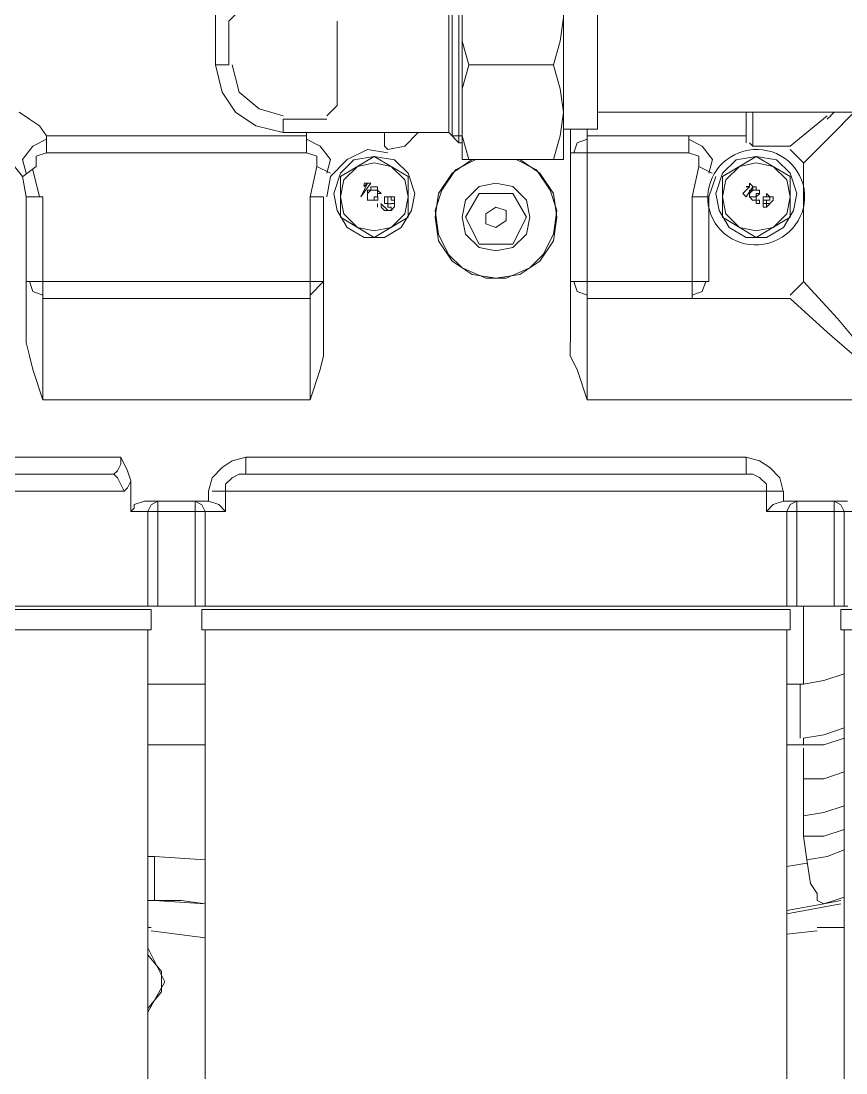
# Model space of a CAD drawing. Header units: inches. Extents: x 23291 to 181956, y 9161 to 51408.
# Drawn here: x 114311 to 114481.5, y 36745.5 to 36962.7 of the extents above; entities that cross this region are included whole.
import ezdxf

# ---------------------------------------------------------------- set-up
doc = ezdxf.new("R2010")
doc.units = ezdxf.units.IN
doc.header["$MEASUREMENT"] = 0
doc.layers.add('1', color=3, linetype='Continuous')
doc.layers.add('Dim', color=6, linetype='Continuous', lineweight=13)

# ---------------------------------------------------------------- blocks, each defined once
blk = doc.blocks.new('5')
at = {"layer": '1', "lineweight": 9}
for p, q in [((226.477, -21.76312), (226.477, -21.79931)), ((226.49605, -21.79931), (226.49605, -21.76312)), ((226.43063, -21.78154), (226.43063, -21.7644)), ((226.43063, -21.7644), (226.43063, -21.78154)), ((226.47636, -21.76629), (226.47636, -21.79614)), ((226.47446, -21.79422), (226.47446, -21.76819)), ((226.47509, -21.79487), (226.47509, -21.76818)), ((226.5024, -21.79361), (226.5024, -21.76945)), ((226.43317, -21.7733), (226.43508, -21.77138)), ((226.43318, -21.7733), (226.43318, -21.78154)), ((226.45349, -21.77329), (226.45349, -21.78915)), ((226.477, -21.77264), (226.477, -21.77709)), ((226.49541, -21.77709), (226.49606, -21.77264)), ((226.477, -21.77709), (226.47827, -21.78154)), ((226.49414, -21.78154), (226.49541, -21.77709)), ((226.43318, -21.78154), (226.43063, -21.78154)), ((226.4319, -21.78662), (226.43063, -21.78154)), ((226.43382, -21.78154), (226.43509, -21.78662)), ((226.477, -21.78599), (226.47827, -21.78155)), ((226.47827, -21.78154), (226.49414, -21.78154)), ((226.4954, -21.78599), (226.49413, -21.78155)), ((226.43444, -21.79041), (226.4319, -21.78662)), ((226.43509, -21.78662), (226.43888, -21.7898)), ((226.477, -21.79042), (226.477, -21.78599)), ((226.49605, -21.79042), (226.4954, -21.78599)), ((226.45159, -21.79106), (226.45349, -21.78916)), ((226.3938, -21.79042), (226.3957, -21.79169)), ((226.43826, -21.79296), (226.43444, -21.79041)), ((226.43888, -21.7898), (226.44334, -21.79107)), ((226.477, -21.79487), (226.477, -21.79042)), ((226.49541, -21.79487), (226.49606, -21.79042)), ((226.5024, -21.79042), (226.76405, -21.79042)), ((226.53034, -21.79614), (226.53034, -21.79043)), ((226.53161, -21.79042), (226.53161, -21.79677)), ((226.54559, -21.79106), (226.5386, -21.79677)), ((226.54623, -21.79106), (226.54558, -21.79169)), ((226.55066, -21.79042), (226.54622, -21.79487)), ((226.54686, -21.79042), (226.54623, -21.79105)), ((226.3957, -21.79169), (226.39762, -21.79297)), ((226.39762, -21.79297), (226.39889, -21.79487)), ((226.44334, -21.79423), (226.43826, -21.79296)), ((226.45159, -21.7917), (226.44334, -21.7917)), ((226.44334, -21.7917), (226.44334, -21.79423)), ((226.39889, -21.79486), (226.39889, -21.79805)), ((226.44778, -21.79487), (226.39889, -21.79487)), ((226.47446, -21.79423), (226.44335, -21.79423)), ((226.44335, -21.79423), (226.47446, -21.79423)), ((226.44778, -21.79487), (226.44778, -21.79424)), ((226.44778, -21.79805), (226.44778, -21.79487)), ((226.46239, -21.79423), (226.46239, -21.79615)), ((226.4662, -21.79678), (226.46874, -21.79423)), ((226.47446, -21.79423), (226.47637, -21.79615)), ((226.477, -21.79487), (226.47508, -21.79487)), ((226.47827, -21.79931), (226.477, -21.79487)), ((226.49414, -21.79931), (226.49541, -21.79487)), ((226.49605, -21.79361), (226.50241, -21.79361)), ((226.49732, -21.79361), (226.49732, -21.8336)), ((226.5005, -21.8444), (226.5005, -21.79362)), ((226.51955, -21.79487), (226.5005, -21.79487)), ((226.53033, -21.79487), (226.51955, -21.79487)), ((226.51955, -21.79487), (226.51955, -21.79805)), ((226.54622, -21.79487), (226.54114, -21.79995)), ((226.39635, -21.79678), (226.39443, -21.79931)), ((226.39889, -21.79549), (226.39635, -21.79678)), ((226.45034, -21.79678), (226.44778, -21.79549)), ((226.45224, -21.79931), (226.45034, -21.79678)), ((226.46239, -21.79615), (226.46239, -21.79678)), ((226.46239, -21.79678), (226.46304, -21.79741)), ((226.46303, -21.79741), (226.4662, -21.79678)), ((226.47636, -21.79614), (226.47701, -21.79614)), ((226.49859, -21.79615), (226.49796, -21.79805)), ((226.5005, -21.79549), (226.49859, -21.79615)), ((226.52208, -21.79678), (226.51954, -21.79549)), ((226.524, -21.79931), (226.52208, -21.79678)), ((226.53098, -21.79614), (226.53161, -21.79678)), ((226.53861, -21.79677), (226.53162, -21.79677)), ((226.39889, -21.79805), (226.39697, -21.79868)), ((226.39697, -21.79868), (226.39697, -21.80058)), ((226.39889, -21.79805), (226.44777, -21.79805)), ((226.44777, -21.79805), (226.44969, -21.79868)), ((226.44969, -21.79868), (226.44969, -21.80058)), ((226.45413, -21.80249), (226.46049, -21.79869)), ((226.45921, -21.79742), (226.4554, -21.79931)), ((226.46048, -21.79869), (226.45667, -21.79932)), ((226.46303, -21.79805), (226.45921, -21.79742)), ((226.46048, -21.79869), (226.46684, -21.80248)), ((226.4643, -21.79932), (226.46048, -21.79869)), ((226.49732, -21.79805), (226.51956, -21.79805)), ((226.51954, -21.79805), (226.52146, -21.79868)), ((226.52146, -21.79868), (226.52146, -21.80058)), ((226.5259, -21.80249), (226.53224, -21.79869)), ((226.53224, -21.79869), (226.52845, -21.79932)), ((226.53224, -21.79869), (226.5386, -21.80248)), ((226.53606, -21.79932), (226.53224, -21.79869)), ((226.54114, -21.79994), (226.5386, -21.79741)), ((226.39443, -21.80248), (226.39191, -21.79932)), ((226.39443, -21.79931), (226.39507, -21.80186)), ((226.39444, -21.80249), (226.39698, -21.80059)), ((226.44969, -21.80058), (226.44843, -21.80629)), ((226.45224, -21.80186), (226.44968, -21.80057)), ((226.45159, -21.80186), (226.45224, -21.79931)), ((226.4554, -21.79931), (226.45225, -21.80247)), ((226.45667, -21.79932), (226.45413, -21.80185)), ((226.45731, -21.80058), (226.45477, -21.80313)), ((226.46048, -21.79994), (226.45731, -21.80058)), ((226.46365, -21.80058), (226.46048, -21.79994)), ((226.46621, -21.80313), (226.46365, -21.80058)), ((226.46684, -21.80185), (226.4643, -21.79932)), ((226.4789, -21.79931), (226.47509, -21.80187)), ((226.47954, -21.79931), (226.47572, -21.80123)), ((226.477, -21.79931), (226.49605, -21.79931)), ((226.49096, -21.80123), (226.48717, -21.79931)), ((226.4916, -21.80187), (226.4878, -21.79931)), ((226.52146, -21.80058), (226.52018, -21.80629)), ((226.52399, -21.80186), (226.52145, -21.80057)), ((226.52336, -21.80186), (226.524, -21.79931)), ((226.52845, -21.79932), (226.52591, -21.80185)), ((226.52908, -21.80058), (226.52653, -21.80313)), ((226.53224, -21.79994), (226.52908, -21.80058)), ((226.53541, -21.80058), (226.53224, -21.79994)), ((226.53798, -21.80313), (226.53541, -21.80058)), ((226.5386, -21.80185), (226.53606, -21.79932)), ((226.54114, -21.82219), (226.54114, -21.79995)), ((226.39507, -21.80629), (226.39443, -21.80248)), ((226.39761, -21.80629), (226.39634, -21.80123)), ((226.45225, -21.80247), (226.45159, -21.80629)), ((226.45413, -21.80185), (226.45286, -21.80566)), ((226.45413, -21.81011), (226.45413, -21.80248)), ((226.46811, -21.80566), (226.46684, -21.80185)), ((226.46684, -21.80249), (226.46684, -21.81012)), ((226.47509, -21.80187), (226.47254, -21.80566)), ((226.47572, -21.80123), (226.47318, -21.80503)), ((226.49351, -21.80503), (226.49096, -21.80123)), ((226.49414, -21.80566), (226.4916, -21.80187)), ((226.52463, -21.80249), (226.52336, -21.8063)), ((226.52591, -21.80185), (226.52463, -21.80566)), ((226.5259, -21.81011), (226.5259, -21.80248)), ((226.53987, -21.80566), (226.5386, -21.80185)), ((226.53861, -21.80249), (226.53861, -21.81012)), ((226.45477, -21.80313), (226.45413, -21.80629)), ((226.45986, -21.80375), (226.45794, -21.8063)), ((226.45794, -21.8063), (226.45921, -21.80375)), ((226.45858, -21.80375), (226.45921, -21.80375)), ((226.45921, -21.80375), (226.45858, -21.80438)), ((226.45858, -21.80439), (226.45858, -21.80376)), ((226.45921, -21.80375), (226.45986, -21.80375)), ((226.45985, -21.80503), (226.45921, -21.80503)), ((226.45921, -21.80503), (226.45921, -21.80566)), ((226.45921, -21.80566), (226.45986, -21.80503)), ((226.45985, -21.80439), (226.45985, -21.80439)), ((226.45985, -21.80439), (226.45985, -21.80502)), ((226.45985, -21.80503), (226.45985, -21.80503)), ((226.46048, -21.80439), (226.45986, -21.80439)), ((226.46048, -21.80503), (226.45986, -21.80503)), ((226.46048, -21.80439), (226.46048, -21.80439)), ((226.46112, -21.80439), (226.46048, -21.80439)), ((226.46048, -21.80503), (226.46048, -21.80503)), ((226.46048, -21.80503), (226.46048, -21.80503)), ((226.46048, -21.80503), (226.46112, -21.80503)), ((226.46112, -21.80503), (226.46112, -21.80439)), ((226.46112, -21.80503), (226.46112, -21.80503)), ((226.46112, -21.80503), (226.46112, -21.80503)), ((226.46684, -21.80629), (226.46621, -21.80313)), ((226.47318, -21.80503), (226.47191, -21.80884)), ((226.48017, -21.80438), (226.47762, -21.80693)), ((226.48335, -21.80375), (226.48017, -21.80438)), ((226.48652, -21.80438), (226.48335, -21.80375)), ((226.48907, -21.80693), (226.48652, -21.80438)), ((226.49478, -21.80884), (226.49351, -21.80503)), ((226.52653, -21.80313), (226.52591, -21.80629)), ((226.53098, -21.80439), (226.52971, -21.80567)), ((226.53098, -21.80438), (226.53034, -21.80438)), ((226.53034, -21.80629), (226.53161, -21.80439)), ((226.53034, -21.80439), (226.53098, -21.80439)), ((226.53161, -21.80438), (226.53098, -21.80375)), ((226.53098, -21.80375), (226.53098, -21.80438)), ((226.53098, -21.80503), (226.53098, -21.80566)), ((226.53098, -21.80566), (226.53161, -21.80503)), ((226.53161, -21.80503), (226.53099, -21.80503)), ((226.53161, -21.80439), (226.53161, -21.80439)), ((226.53161, -21.80439), (226.53161, -21.80502)), ((226.53161, -21.80503), (226.53161, -21.80503)), ((226.53161, -21.80503), (226.53161, -21.80503)), ((226.53161, -21.80503), (226.53161, -21.80503)), ((226.53224, -21.80439), (226.53162, -21.80439)), ((226.53224, -21.80503), (226.53162, -21.80503)), ((226.53224, -21.80439), (226.53224, -21.80503)), ((226.53224, -21.80503), (226.53224, -21.80503)), ((226.53224, -21.80503), (226.53288, -21.80503)), ((226.53288, -21.80503), (226.53224, -21.80503)), ((226.53224, -21.80503), (226.53224, -21.80503)), ((226.53288, -21.80503), (226.53288, -21.80503)), ((226.53288, -21.80503), (226.53288, -21.80503)), ((226.5386, -21.80629), (226.53798, -21.80313)), ((226.39507, -21.83359), (226.39507, -21.80629)), ((226.39507, -21.80629), (226.39824, -21.80629)), ((226.39825, -21.8444), (226.39825, -21.80629)), ((226.44843, -21.84441), (226.44843, -21.80629)), ((226.44843, -21.80629), (226.45095, -21.80629)), ((226.45096, -21.8336), (226.45096, -21.8063)), ((226.45286, -21.80566), (226.4535, -21.80883)), ((226.45413, -21.80629), (226.45477, -21.80949)), ((226.45794, -21.80629), (226.45794, -21.80629)), ((226.45921, -21.8063), (226.45921, -21.80567)), ((226.45921, -21.80567), (226.45921, -21.8063)), ((226.45921, -21.80567), (226.45921, -21.80567)), ((226.45921, -21.80567), (226.45921, -21.80567)), ((226.45921, -21.80695), (226.45921, -21.80629)), ((226.45921, -21.80629), (226.45921, -21.80695)), ((226.45921, -21.80629), (226.45921, -21.80629)), ((226.45921, -21.80629), (226.45921, -21.80629)), ((226.45986, -21.80694), (226.45921, -21.80694)), ((226.45921, -21.80694), (226.45986, -21.80694)), ((226.45921, -21.80694), (226.45921, -21.80694)), ((226.45985, -21.80694), (226.45985, -21.80694)), ((226.46048, -21.80694), (226.45985, -21.80694)), ((226.45985, -21.80694), (226.46048, -21.80694)), ((226.45985, -21.80694), (226.45985, -21.80694)), ((226.46048, -21.80629), (226.46048, -21.80694)), ((226.46048, -21.80629), (226.46113, -21.80629)), ((226.46048, -21.80694), (226.46048, -21.80694)), ((226.46048, -21.80694), (226.46048, -21.80694)), ((226.46048, -21.80694), (226.46113, -21.80694)), ((226.46112, -21.80503), (226.46112, -21.80567)), ((226.46176, -21.80567), (226.46112, -21.80503)), ((226.46112, -21.80566), (226.46112, -21.80629)), ((226.46112, -21.80629), (226.46112, -21.80566)), ((226.46112, -21.80567), (226.46177, -21.80567)), ((226.46112, -21.80694), (226.46112, -21.80694)), ((226.46113, -21.80629), (226.46113, -21.80695)), ((226.46176, -21.80567), (226.46176, -21.80567)), ((226.46238, -21.80629), (226.46303, -21.80629)), ((226.46239, -21.80629), (226.46239, -21.80695)), ((226.46239, -21.80694), (226.46239, -21.80694)), ((226.46239, -21.80694), (226.46239, -21.80757)), ((226.46303, -21.80629), (226.46366, -21.80629)), ((226.46366, -21.80629), (226.46303, -21.80629)), ((226.46303, -21.80629), (226.46303, -21.80629)), ((226.46303, -21.80629), (226.46303, -21.80629)), ((226.46303, -21.80629), (226.46303, -21.80695)), ((226.46303, -21.80694), (226.46303, -21.80694)), ((226.46303, -21.80694), (226.46303, -21.80694)), ((226.46303, -21.80694), (226.46303, -21.80694)), ((226.46303, -21.80694), (226.46303, -21.80757)), ((226.4643, -21.80694), (226.46365, -21.80694)), ((226.46366, -21.80629), (226.46366, -21.80629)), ((226.46366, -21.80629), (226.46366, -21.80629)), ((226.46366, -21.80694), (226.46366, -21.80629)), ((226.46366, -21.80629), (226.4643, -21.80629)), ((226.4643, -21.80629), (226.4643, -21.80629)), ((226.4643, -21.80629), (226.4643, -21.80694)), ((226.4643, -21.80694), (226.4643, -21.80757)), ((226.4643, -21.80757), (226.4643, -21.80694)), ((226.4643, -21.80694), (226.4643, -21.80694)), ((226.4643, -21.80694), (226.4643, -21.80694)), ((226.4643, -21.80694), (226.4643, -21.80694)), ((226.46621, -21.80949), (226.46684, -21.80629)), ((226.46747, -21.80883), (226.46811, -21.80566)), ((226.47254, -21.80566), (226.47192, -21.81011)), ((226.47762, -21.80693), (226.477, -21.81012)), ((226.48017, -21.80567), (226.47763, -21.81011)), ((226.48653, -21.80567), (226.48017, -21.80567)), ((226.48907, -21.81011), (226.48652, -21.80566)), ((226.48969, -21.81012), (226.48907, -21.80693)), ((226.49478, -21.81011), (226.49414, -21.80566)), ((226.52018, -21.82535), (226.52018, -21.80629)), ((226.52018, -21.80629), (226.52335, -21.80629)), ((226.52336, -21.80629), (226.52336, -21.82219)), ((226.52463, -21.80566), (226.52528, -21.80883)), ((226.52591, -21.80629), (226.52653, -21.80949)), ((226.53034, -21.80629), (226.52971, -21.80566)), ((226.53098, -21.80567), (226.53098, -21.80567)), ((226.53098, -21.8063), (226.53098, -21.80567)), ((226.53098, -21.80567), (226.53098, -21.8063)), ((226.53098, -21.80567), (226.53098, -21.80567)), ((226.53098, -21.80567), (226.53098, -21.80567)), ((226.53161, -21.80629), (226.53098, -21.80629)), ((226.53098, -21.80629), (226.53161, -21.80695)), ((226.53098, -21.80629), (226.53098, -21.80629)), ((226.53098, -21.80629), (226.53098, -21.80629)), ((226.53098, -21.80629), (226.53098, -21.80629)), ((226.53161, -21.80629), (226.53161, -21.80629)), ((226.53161, -21.80629), (226.53224, -21.80629)), ((226.53161, -21.80629), (226.53161, -21.80629)), ((226.53161, -21.80694), (226.53224, -21.80694)), ((226.53161, -21.80694), (226.53161, -21.80694)), ((226.53161, -21.80694), (226.53161, -21.80694)), ((226.53289, -21.80567), (226.53224, -21.8063)), ((226.53224, -21.8063), (226.53224, -21.80567)), ((226.53224, -21.80567), (226.53289, -21.80567)), ((226.53224, -21.80694), (226.53224, -21.80629)), ((226.53224, -21.80629), (226.53224, -21.80629)), ((226.53224, -21.80629), (226.53224, -21.80629)), ((226.53224, -21.80629), (226.53224, -21.80629)), ((226.53289, -21.80694), (226.53224, -21.80694)), ((226.53224, -21.80757), (226.53224, -21.80694)), ((226.53288, -21.80503), (226.53288, -21.80567)), ((226.53288, -21.80567), (226.53288, -21.80503)), ((226.53288, -21.80567), (226.53288, -21.80567)), ((226.53288, -21.80567), (226.53288, -21.80567)), ((226.53288, -21.80694), (226.53288, -21.80757)), ((226.53351, -21.80629), (226.53415, -21.80629)), ((226.53415, -21.80629), (226.53351, -21.80629)), ((226.53351, -21.80629), (226.53351, -21.80629)), ((226.53351, -21.80629), (226.53351, -21.80629)), ((226.53351, -21.80695), (226.53351, -21.80629)), ((226.53351, -21.80629), (226.53351, -21.80695)), ((226.53351, -21.80757), (226.53351, -21.80694)), ((226.53351, -21.80757), (226.53351, -21.80694)), ((226.53351, -21.80694), (226.53416, -21.80694)), ((226.53416, -21.80694), (226.53351, -21.80694)), ((226.53351, -21.80694), (226.53351, -21.80694)), ((226.53415, -21.80566), (226.53479, -21.80629)), ((226.53415, -21.80567), (226.53415, -21.80567)), ((226.53415, -21.80567), (226.53415, -21.8063)), ((226.53415, -21.80629), (226.53415, -21.80629)), ((226.53415, -21.80629), (226.53415, -21.80629)), ((226.53479, -21.80629), (226.53415, -21.80629)), ((226.53415, -21.80629), (226.53415, -21.80629)), ((226.53415, -21.80629), (226.53415, -21.80629)), ((226.53415, -21.80694), (226.5348, -21.80694)), ((226.53415, -21.80694), (226.53415, -21.80694)), ((226.53415, -21.80694), (226.53415, -21.80757)), ((226.53415, -21.80694), (226.53415, -21.80694)), ((226.53479, -21.80629), (226.53479, -21.80629)), ((226.53479, -21.80629), (226.53479, -21.80629)), ((226.53479, -21.80629), (226.53479, -21.80629)), ((226.53479, -21.80629), (226.53479, -21.80629)), ((226.53479, -21.80694), (226.53479, -21.80629)), ((226.53479, -21.80694), (226.53479, -21.80694)), ((226.53479, -21.80694), (226.53479, -21.80694)), ((226.53542, -21.80694), (226.53479, -21.80757)), ((226.53479, -21.80694), (226.53479, -21.80694)), ((226.53479, -21.80694), (226.53479, -21.80694)), ((226.53542, -21.80629), (226.5348, -21.80629)), ((226.53542, -21.80694), (226.53542, -21.80629)), ((226.53542, -21.80694), (226.53542, -21.80694)), ((226.53798, -21.80949), (226.5386, -21.80629)), ((226.53923, -21.80883), (226.53987, -21.80566)), ((226.4535, -21.80883), (226.45542, -21.81203)), ((226.46112, -21.80757), (226.46112, -21.80757)), ((226.46112, -21.80821), (226.46112, -21.80758)), ((226.46112, -21.80758), (226.46112, -21.80821)), ((226.46112, -21.80821), (226.46112, -21.80821)), ((226.46176, -21.80757), (226.46176, -21.8082)), ((226.46239, -21.80821), (226.46176, -21.80758)), ((226.46176, -21.80821), (226.46239, -21.80884)), ((226.46176, -21.80821), (226.46176, -21.80821)), ((226.46238, -21.8082), (226.46303, -21.80884)), ((226.46239, -21.80757), (226.46304, -21.80757)), ((226.46239, -21.80757), (226.46239, -21.80757)), ((226.46239, -21.80821), (226.46239, -21.80821)), ((226.46239, -21.80821), (226.46239, -21.80821)), ((226.46239, -21.80821), (226.46239, -21.80821)), ((226.46239, -21.80884), (226.46304, -21.80884)), ((226.46239, -21.80884), (226.46239, -21.80884)), ((226.46239, -21.80884), (226.46239, -21.80884)), ((226.46303, -21.80757), (226.46303, -21.80757)), ((226.46366, -21.80758), (226.46303, -21.80758)), ((226.46303, -21.80758), (226.46303, -21.80821)), ((226.46303, -21.80821), (226.46366, -21.80821)), ((226.46303, -21.80884), (226.46303, -21.80884)), ((226.46303, -21.80884), (226.46303, -21.80884)), ((226.46366, -21.80884), (226.46303, -21.80884)), ((226.46303, -21.80884), (226.46366, -21.80884)), ((226.46303, -21.80884), (226.46303, -21.80884)), ((226.46366, -21.80757), (226.46366, -21.80757)), ((226.46366, -21.80757), (226.46366, -21.80757)), ((226.46366, -21.80757), (226.46366, -21.80757)), ((226.46366, -21.80757), (226.4643, -21.80757)), ((226.4643, -21.8082), (226.46366, -21.80884)), ((226.46366, -21.80821), (226.46366, -21.80821)), ((226.46366, -21.80821), (226.46366, -21.80884)), ((226.46366, -21.80821), (226.46366, -21.80821)), ((226.46366, -21.80821), (226.46366, -21.80821)), ((226.46366, -21.80884), (226.46366, -21.80884)), ((226.4643, -21.80757), (226.4643, -21.80757)), ((226.4643, -21.80821), (226.4643, -21.80758)), ((226.4643, -21.80821), (226.4643, -21.80821)), ((226.46555, -21.81203), (226.46747, -21.80883)), ((226.47191, -21.80884), (226.47256, -21.81329)), ((226.48335, -21.80821), (226.48144, -21.80949)), ((226.48527, -21.80884), (226.48335, -21.80821)), ((226.48527, -21.81074), (226.48527, -21.80884)), ((226.49413, -21.81329), (226.49478, -21.80884)), ((226.52528, -21.80883), (226.52718, -21.81203)), ((226.53288, -21.80757), (226.53224, -21.80757)), ((226.53415, -21.80757), (226.53351, -21.80757)), ((226.53351, -21.8082), (226.53351, -21.80757)), ((226.53351, -21.80757), (226.53351, -21.80757)), ((226.53351, -21.80757), (226.53351, -21.80757)), ((226.53351, -21.80757), (226.53351, -21.80757)), ((226.53351, -21.80757), (226.53351, -21.80757)), ((226.53351, -21.80757), (226.53351, -21.80757)), ((226.53351, -21.80821), (226.53416, -21.80821)), ((226.53351, -21.80821), (226.53351, -21.80821)), ((226.53415, -21.8082), (226.53415, -21.80757)), ((226.53415, -21.80757), (226.5348, -21.80757)), ((226.53415, -21.80757), (226.53415, -21.80757)), ((226.53415, -21.80757), (226.53415, -21.80757)), ((226.53479, -21.80757), (226.53415, -21.80757)), ((226.5348, -21.80758), (226.53415, -21.80821)), ((226.53415, -21.80821), (226.53415, -21.80758)), ((226.53415, -21.80821), (226.53415, -21.80821)), ((226.53415, -21.80821), (226.53415, -21.80821)), ((226.53415, -21.80821), (226.53415, -21.80821)), ((226.53479, -21.80757), (226.53479, -21.80757)), ((226.53479, -21.80757), (226.53479, -21.80757)), ((226.53733, -21.81203), (226.53923, -21.80883)), ((226.46048, -21.81391), (226.45413, -21.81012)), ((226.45477, -21.80949), (226.45731, -21.81202)), ((226.46684, -21.81011), (226.46048, -21.81391)), ((226.46365, -21.81202), (226.46621, -21.80949)), ((226.47192, -21.81011), (226.47254, -21.81456)), ((226.477, -21.81012), (226.47762, -21.81328)), ((226.47763, -21.81011), (226.48017, -21.81519)), ((226.48144, -21.80949), (226.48144, -21.81137)), ((226.48335, -21.81202), (226.48527, -21.81074)), ((226.48653, -21.8152), (226.48907, -21.81012)), ((226.48907, -21.81328), (226.48969, -21.81012)), ((226.49414, -21.81456), (226.49478, -21.81011)), ((226.53224, -21.81391), (226.52591, -21.81012)), ((226.52653, -21.80949), (226.52908, -21.81202)), ((226.53861, -21.81011), (226.53225, -21.81391)), ((226.53541, -21.81202), (226.53798, -21.80949)), ((226.45542, -21.81203), (226.45859, -21.81391)), ((226.45731, -21.81202), (226.46048, -21.81268)), ((226.46048, -21.81268), (226.46365, -21.81202)), ((226.4624, -21.81391), (226.46555, -21.81203)), ((226.48144, -21.81137), (226.48335, -21.81202)), ((226.52718, -21.81203), (226.53033, -21.81391)), ((226.52908, -21.81202), (226.53224, -21.81268)), ((226.53224, -21.81268), (226.53541, -21.81202)), ((226.53416, -21.81391), (226.53733, -21.81203)), ((226.45859, -21.81391), (226.4624, -21.81391)), ((226.47254, -21.81456), (226.47509, -21.81837)), ((226.47256, -21.81329), (226.47445, -21.81709)), ((226.47762, -21.81328), (226.48017, -21.81581)), ((226.48652, -21.81581), (226.48907, -21.81328)), ((226.4916, -21.81837), (226.49414, -21.81456)), ((226.49223, -21.81709), (226.49413, -21.81329)), ((226.53033, -21.81391), (226.53416, -21.81391)), ((226.48017, -21.8152), (226.48653, -21.8152)), ((226.48017, -21.81581), (226.48335, -21.81646)), ((226.48335, -21.81646), (226.48652, -21.81581)), ((226.47445, -21.81709), (226.477, -21.81964)), ((226.47509, -21.81837), (226.4789, -21.8209)), ((226.4878, -21.8209), (226.4916, -21.81837)), ((226.48969, -21.81964), (226.49223, -21.81709)), ((226.477, -21.81964), (226.48145, -21.82153)), ((226.48527, -21.82153), (226.48969, -21.81964)), ((226.45096, -21.82219), (226.39507, -21.82219)), ((226.3957, -21.82219), (226.39635, -21.82406)), ((226.44843, -21.82473), (226.45095, -21.82218)), ((226.4789, -21.8209), (226.48336, -21.82153)), ((226.48145, -21.82153), (226.48527, -21.82153)), ((226.48336, -21.82153), (226.4878, -21.8209)), ((226.52336, -21.82219), (226.49732, -21.82219)), ((226.49796, -21.82219), (226.49858, -21.82406)), ((226.5221, -21.82408), (226.52274, -21.82218)), ((226.53861, -21.82473), (226.54115, -21.82218)), ((226.54748, -21.82914), (226.54114, -21.82219)), ((226.39635, -21.82406), (226.39825, -21.82474)), ((226.49858, -21.82406), (226.5005, -21.82474)), ((226.52018, -21.82473), (226.5221, -21.82408)), ((226.39825, -21.82535), (226.44842, -21.82535)), ((226.5005, -21.82535), (226.52018, -21.82535)), ((226.53861, -21.82535), (226.52018, -21.82535)), ((226.54559, -21.83171), (226.53861, -21.82535)), ((226.56019, -21.84441), (226.54748, -21.82914)), ((226.56018, -21.8444), (226.54559, -21.83171)), ((226.39508, -21.83361), (226.39571, -21.83614)), ((226.45096, -21.83615), (226.45096, -21.8336)), ((226.49731, -21.83361), (226.49731, -21.83614)), ((226.39571, -21.83614), (226.39633, -21.83869)), ((226.45033, -21.83868), (226.45096, -21.83615)), ((226.49731, -21.83614), (226.49859, -21.83869)), ((226.39633, -21.83869), (226.39825, -21.8444)), ((226.44843, -21.84439), (226.45033, -21.83868)), ((226.49859, -21.83869), (226.5005, -21.8444)), ((226.44843, -21.8444), (226.39825, -21.8444)), ((226.65673, -21.8444), (226.50049, -21.8444)), ((226.41285, -21.85519), (226.34364, -21.85519)), ((226.41412, -21.85774), (226.41285, -21.85519)), ((226.41285, -21.85519), (226.41285, -21.85647)), ((226.43382, -21.85583), (226.43191, -21.8571)), ((226.43635, -21.85518), (226.43382, -21.85583)), ((226.53034, -21.85519), (226.43635, -21.85519)), ((226.43635, -21.85519), (226.43635, -21.85837)), ((226.53034, -21.85519), (226.53034, -21.85838)), ((226.53288, -21.85584), (226.53034, -21.85519)), ((226.5348, -21.85708), (226.53288, -21.85584)), ((226.41223, -21.85774), (226.41158, -21.85837)), ((226.41285, -21.85647), (226.41223, -21.85774)), ((226.41477, -21.85963), (226.41412, -21.85774)), ((226.43191, -21.8571), (226.43001, -21.85902)), ((226.53669, -21.85902), (226.5348, -21.85708)), ((226.41032, -21.85838), (226.30237, -21.85838)), ((226.41158, -21.85837), (226.41033, -21.85837)), ((226.41033, -21.85837), (226.41158, -21.85837)), ((226.41158, -21.85837), (226.41223, -21.85902)), ((226.41223, -21.85902), (226.41285, -21.86027)), ((226.41285, -21.86027), (226.41348, -21.86155)), ((226.41475, -21.85965), (226.41413, -21.86091)), ((226.41476, -21.85964), (226.41476, -21.86538)), ((226.43001, -21.85902), (226.42936, -21.86155)), ((226.43254, -21.86026), (226.43381, -21.85902)), ((226.43254, -21.86155), (226.43254, -21.86026)), ((226.43381, -21.85902), (226.43508, -21.85838)), ((226.43508, -21.85838), (226.43635, -21.85838)), ((226.53034, -21.85838), (226.43635, -21.85838)), ((226.53034, -21.85838), (226.53161, -21.85838)), ((226.53161, -21.85838), (226.53288, -21.85901)), ((226.53288, -21.85901), (226.53415, -21.86025)), ((226.53415, -21.86025), (226.53415, -21.86154)), ((226.53732, -21.86155), (226.53669, -21.85902)), ((226.41348, -21.86155), (226.30807, -21.86155)), ((226.41413, -21.86091), (226.41348, -21.86155)), ((226.42936, -21.86155), (226.42936, -21.86342)), ((226.53415, -21.86155), (226.43001, -21.86155)), ((226.43254, -21.86538), (226.43254, -21.86154)), ((226.53415, -21.86538), (226.53415, -21.86155)), ((226.53733, -21.86155), (226.53416, -21.86155)), ((226.53733, -21.86343), (226.53733, -21.86155)), ((226.41731, -21.86343), (226.41539, -21.86408)), ((226.41539, -21.86408), (226.41539, -21.86472)), ((226.42936, -21.86343), (226.41731, -21.86343)), ((226.41857, -21.86409), (226.41793, -21.86538)), ((226.41984, -21.86344), (226.41857, -21.86409)), ((226.41983, -21.88313), (226.41983, -21.86342)), ((226.4281, -21.86409), (226.42681, -21.86344)), ((226.42682, -21.86343), (226.42682, -21.88314)), ((226.42872, -21.86538), (226.4281, -21.86409)), ((226.43126, -21.86408), (226.42936, -21.86343)), ((226.43253, -21.86537), (226.43126, -21.86408)), ((226.53416, -21.86537), (226.53541, -21.86408)), ((226.53541, -21.86408), (226.53733, -21.86343)), ((226.54941, -21.86343), (226.53732, -21.86343)), ((226.53861, -21.86408), (226.53797, -21.86537)), ((226.53987, -21.86343), (226.53861, -21.86408)), ((226.53987, -21.88313), (226.53987, -21.86342)), ((226.54812, -21.86409), (226.54685, -21.86344)), ((226.54686, -21.86343), (226.54686, -21.88314)), ((226.54876, -21.86538), (226.54812, -21.86409)), ((226.41539, -21.86472), (226.41476, -21.86537)), ((226.41476, -21.86538), (226.43254, -21.86538)), ((226.41793, -21.86538), (226.41793, -21.88313)), ((226.42872, -21.88313), (226.42872, -21.86538)), ((226.53415, -21.86538), (226.55258, -21.86538)), ((226.53797, -21.86538), (226.53797, -21.88313)), ((226.54876, -21.88313), (226.54876, -21.86538)), ((226.30806, -21.88378), (226.41858, -21.88378)), ((226.41793, -21.88313), (226.30807, -21.88313)), ((226.42937, -21.88313), (226.41793, -21.88313)), ((226.41857, -21.88758), (226.41857, -21.88378)), ((226.41857, -21.88378), (226.41857, -21.88378)), ((226.4281, -21.88378), (226.5386, -21.88378)), ((226.4281, -21.88758), (226.4281, -21.88378)), ((226.4281, -21.88378), (226.4281, -21.88378)), ((226.53797, -21.88313), (226.42937, -21.88313)), ((226.54942, -21.88313), (226.53797, -21.88313)), ((226.53861, -21.88758), (226.53861, -21.88378)), ((226.53861, -21.88378), (226.53861, -21.88378)), ((226.54114, -21.88313), (226.54114, -21.89774)), ((226.54812, -21.88378), (226.65865, -21.88378)), ((226.54812, -21.88758), (226.54812, -21.88378)), ((226.54812, -21.88378), (226.54812, -21.88378)), ((226.41858, -21.88758), (226.30806, -21.88758)), ((226.30806, -21.88758), (226.41858, -21.88758)), ((226.41793, -21.88757), (226.41793, -22.10032)), ((226.41857, -21.88758), (226.41857, -21.88758)), ((226.5386, -21.88758), (226.4281, -21.88758)), ((226.4281, -21.88758), (226.5386, -21.88758)), ((226.4281, -21.88758), (226.4281, -21.88758)), ((226.42872, -22.10032), (226.42872, -21.88757)), ((226.53797, -21.88757), (226.53797, -22.10032)), ((226.53861, -21.88758), (226.53861, -21.88758)), ((226.65865, -21.88758), (226.54812, -21.88758)), ((226.54812, -21.88758), (226.65865, -21.88758)), ((226.54812, -21.88758), (226.54812, -21.88758)), ((226.54876, -22.10032), (226.54876, -21.88757)), ((226.54877, -21.89583), (226.54496, -21.89711)), ((226.42872, -21.89775), (226.41793, -21.89775)), ((226.54114, -21.89775), (226.53797, -21.89775)), ((226.5405, -21.9079), (226.5405, -21.89776)), ((226.54496, -21.89711), (226.54114, -21.89775)), ((226.54496, -21.90729), (226.54114, -21.9079)), ((226.54877, -21.906), (226.54496, -21.90729)), ((226.41793, -21.90916), (226.42872, -21.90916)), ((226.53797, -21.90916), (226.54114, -21.90916)), ((226.54114, -21.9079), (226.54114, -21.90916)), ((226.54114, -21.90916), (226.54496, -21.90916)), ((226.54496, -21.90916), (226.54877, -21.9079)), ((226.54114, -21.91615), (226.54114, -21.90979)), ((226.54496, -21.91552), (226.54114, -21.91552)), ((226.54114, -21.91552), (226.54114, -21.92252)), ((226.54877, -21.91426), (226.54496, -21.91552)), ((226.54496, -21.92186), (226.54877, -21.92059)), ((226.54114, -21.92251), (226.54496, -21.92186)), ((226.54114, -21.92252), (226.54114, -21.92634)), ((226.54496, -21.92633), (226.54877, -21.92505)), ((226.54114, -21.92633), (226.54496, -21.92633)), ((226.54114, -21.92634), (226.54177, -21.93076)), ((226.54876, -21.92886), (226.54559, -21.93012)), ((226.4192, -21.93013), (226.41793, -21.93013)), ((226.42872, -21.93076), (226.4192, -21.93012)), ((226.4192, -21.93839), (226.4192, -21.93013)), ((226.54177, -21.9314), (226.53796, -21.93203)), ((226.54559, -21.93012), (226.54177, -21.93076)), ((226.54177, -21.93076), (226.54242, -21.9352)), ((226.54242, -21.9352), (226.54369, -21.9371)), ((226.54369, -21.9371), (226.54369, -21.93839)), ((226.41793, -21.9384), (226.4192, -21.9384)), ((226.4192, -21.9384), (226.41793, -21.9384)), ((226.4192, -21.93839), (226.42428, -21.93839)), ((226.42872, -21.93902), (226.4192, -21.93839)), ((226.4192, -21.9384), (226.4192, -21.9384)), ((226.42428, -21.93839), (226.42872, -21.93902)), ((226.54812, -21.93902), (226.53796, -21.94092)), ((226.54495, -21.93902), (226.53796, -21.94029)), ((226.54369, -21.93839), (226.54494, -21.93902)), ((226.54812, -21.93839), (226.54495, -21.93902)), ((226.54495, -21.93902), (226.54686, -21.93839)), ((226.54686, -21.93839), (226.54876, -21.93774)), ((226.54876, -21.9384), (226.54876, -21.9384)), ((226.41857, -21.94346), (226.41793, -21.94346)), ((226.42872, -21.94538), (226.41857, -21.9441)), ((226.54368, -21.9441), (226.53797, -21.94473)), ((226.54876, -21.94346), (226.54368, -21.94346)), ((226.41793, -21.94727), (226.42111, -21.95363)), ((226.42049, -21.95173), (226.41793, -21.94856)), ((226.42049, -21.95552), (226.42049, -21.95173)), ((226.42111, -21.95363), (226.41792, -21.95934)), ((226.41793, -21.95868), (226.42049, -21.95552))]:
    blk.add_line(p, q, dxfattribs=at)
blk.add_ellipse((226.53223, -21.80636), major_axis=(0.0088, 0.00239), ratio=0.980583, start_param=1.338038450590102, end_param=7.621223757769688, dxfattribs=at)

msp = doc.modelspace()

# ---------------------------------------------------------------- linework, layer by layer
msp.add_open_spline([(102008.15, 38756.27), (103204.48, 38248.03), (105131.89, 37390.91), (109175.85, 35826.99), (112823.77, 35070.29), (117769.55, 35070.29), (121406.78, 35085.26), (123831.05, 35070.17)], degree=3, knots=[0, 0, 0, 0, 3.550687, 7.088547, 10.454406, 13.763203, 20.376363, 20.376363, 20.376363, 20.376363])
msp.add_open_spline([(102008.15, 38756.27), (103204.48, 38248.03), (105131.89, 37390.91), (109175.85, 35826.99), (112823.77, 35070.29), (117769.55, 35070.29), (121406.78, 35085.26), (123831.05, 35070.17)], degree=3, knots=[0, 0, 0, 0, 3.550687, 7.088547, 10.454406, 13.763203, 20.376363, 20.376363, 20.376363, 20.376363])

# ---------------------------------------------------------------- block references
at = {"layer": 'Dim', "xscale": 1100, "yscale": 1100, "zscale": 1100}
msp.add_blockref('5', (-134722.54, 60913.32), dxfattribs=at)

doc.saveas('drawing.dxf')
